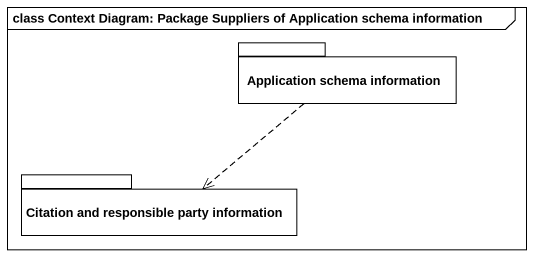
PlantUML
@startuml
mainframe class Context Diagram: Package Suppliers of Application schema information
package "Application schema information" as Application_schema #FFFFFF {
}
package "Citation and responsible party information" as Citation_and_responsible #FFFFFF {
}
Application_schema ..> Citation_and_responsible
Application_schema ..> Citation_and_responsible
@enduml
